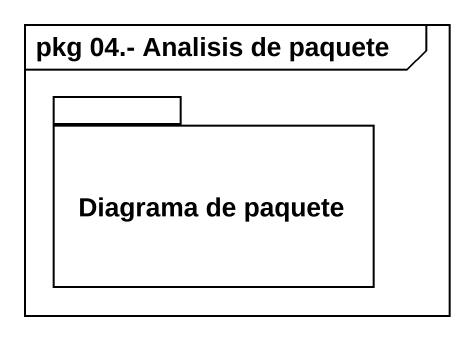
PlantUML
@startuml
mainframe pkg 04.- Analisis de paquete
package "Diagrama de paquete" as Diagrama_de_paquete {
}
@enduml
